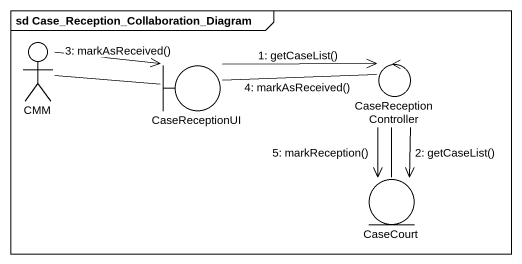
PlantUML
@startuml
mainframe sd Case_Reception_Collaboration_Diagram
actor CMM
boundary CaseReceptionUI
control CaseReceptionController
entity CaseCourt
CMM -right- CaseReceptionUI
CMM -right-> CaseReceptionUI : 3: markAsReceived()
CaseReceptionUI -right- CaseReceptionController : 4: markAsReceived()
CaseReceptionUI -right-> CaseReceptionController : 1: getCaseList()
CaseReceptionController -- CaseCourt
CaseReceptionController --> CaseCourt : 2: getCaseList()
CaseReceptionController --> CaseCourt : 5: markReception()
@enduml
